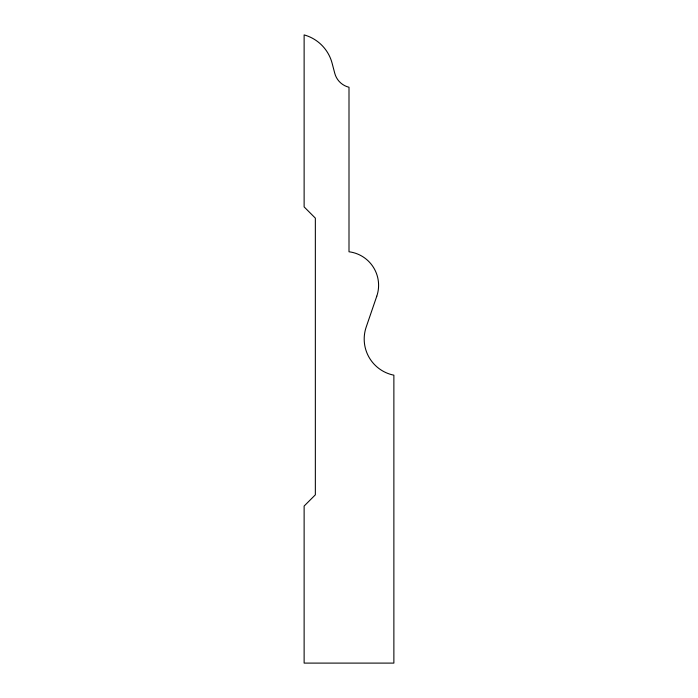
<?xml version="1.0" encoding="UTF-8"?>
<svg xmlns="http://www.w3.org/2000/svg" width="698" height="698" viewBox="0 0 698 698"><rect width="100%" height="100%" fill="white"/><g stroke="black" fill="none" stroke-linecap="round" stroke-linejoin="round"><path stroke-width="1.05" d="M376.772 296.214L366.188 327.083A36.854 36.854 0 0 0 393.873 375.175L393.873 663.1L304.127 663.1L304.127 506.05L315.348 494.83L315.348 218.125L304.127 206.905L304.127 34.9A39.934 39.934 0 0 1 332.117 63.239L334.761 73.299A19.439 19.439 0 0 0 349 87.25L349 251.777A33.757 33.757 0 0 1 376.772 296.214"/></g></svg>
